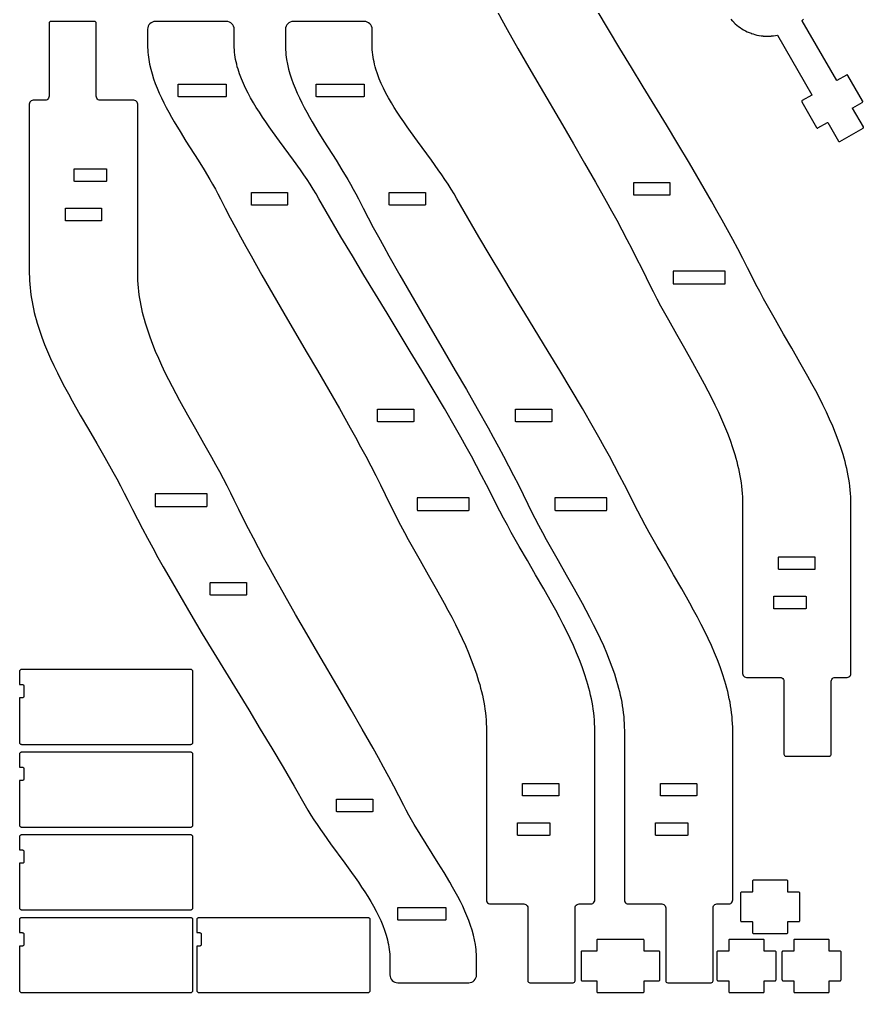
# Model space of a CAD drawing. Header units: millimetres. Extents: x 5 to 433, y 5 to 755.
# Drawn here: x 5 to 433.4, y 5 to 499 of the extents above; entities that cross this region are included whole.
import ezdxf

# ---------------------------------------------------------------- set-up
doc = ezdxf.new("R2010")
doc.units = ezdxf.units.MM
doc.layers.add('CUT_INNER', color=7, linetype='CONTINUOUS')
doc.layers.add('CUT_OUTER', color=7, linetype='CONTINUOUS')

msp = doc.modelspace()

# ---------------------------------------------------------------- linework, layer by layer
at = {"layer": 'CUT_INNER'}
for points in [[(85.779371, 466.2), (109.779371, 466.2), (109.818389, 466.196157), (109.855907, 466.184776), (109.890485, 466.166294), (109.920792, 466.141421), (109.945665, 466.111114), (109.964147, 466.076537), (109.975528, 466.039018), (109.979371, 466), (109.979371, 460), (109.975528, 459.960982), (109.964147, 459.923463), (109.945665, 459.888886), (109.920792, 459.858579), (109.890485, 459.833706), (109.855907, 459.815224), (109.818389, 459.803843), (109.779371, 459.8), (85.779371, 459.8), (85.740353, 459.803843), (85.702834, 459.815224), (85.668257, 459.833706), (85.637949, 459.858579), (85.613077, 459.888886), (85.594595, 459.923463), (85.583214, 459.960982), (85.579371, 460), (85.579371, 466), (85.583214, 466.039018), (85.594595, 466.076537), (85.613077, 466.111114), (85.637949, 466.141421), (85.668257, 466.166294), (85.702834, 466.184776), (85.740353, 466.196157)], [(155.779371, 466.2), (179.779371, 466.2), (179.818389, 466.196157), (179.855907, 466.184776), (179.890485, 466.166294), (179.920792, 466.141421), (179.945665, 466.111114), (179.964147, 466.076537), (179.975528, 466.039018), (179.979371, 466), (179.979371, 460), (179.975528, 459.960982), (179.964147, 459.923463), (179.945665, 459.888886), (179.920792, 459.858579), (179.890485, 459.833706), (179.855907, 459.815224), (179.818389, 459.803843), (179.779371, 459.8), (155.779371, 459.8), (155.740353, 459.803843), (155.702834, 459.815224), (155.668257, 459.833706), (155.637949, 459.858579), (155.613077, 459.888886), (155.594595, 459.923463), (155.583214, 459.960982), (155.579371, 460), (155.579371, 466), (155.583214, 466.039018), (155.594595, 466.076537), (155.613077, 466.111114), (155.637949, 466.141421), (155.668257, 466.166294), (155.702834, 466.184776), (155.740353, 466.196157)], [(49.039018, 416.803843), (49, 416.8), (33, 416.8), (32.960982, 416.803843), (32.923463, 416.815224), (32.888886, 416.833706), (32.858579, 416.858579), (32.833706, 416.888886), (32.815224, 416.923463), (32.803843, 416.960982), (32.8, 417), (32.8, 423), (32.803843, 423.039018), (32.815224, 423.076537), (32.833706, 423.111114), (32.858579, 423.141421), (32.888886, 423.166294), (32.923463, 423.184776), (32.960982, 423.196157), (33, 423.2), (49, 423.2), (49.039018, 423.196157), (49.076537, 423.184776), (49.111114, 423.166294), (49.141421, 423.141421), (49.166294, 423.111114), (49.184776, 423.076537), (49.196157, 423.039018), (49.2, 423), (49.2, 417), (49.196157, 416.960982), (49.184776, 416.923463), (49.166294, 416.888886), (49.141421, 416.858579), (49.111114, 416.833706), (49.076537, 416.815224)], [(316.961446, 416.2), (334.961446, 416.2), (335.000464, 416.196157), (335.037982, 416.184776), (335.07256, 416.166294), (335.102867, 416.141421), (335.127739, 416.111114), (335.146221, 416.076537), (335.157603, 416.039018), (335.161446, 416), (335.161446, 410), (335.157603, 409.960982), (335.146221, 409.923463), (335.127739, 409.888886), (335.102867, 409.858579), (335.07256, 409.833706), (335.037982, 409.815224), (335.000464, 409.803843), (334.961446, 409.8), (316.961446, 409.8), (316.922427, 409.803843), (316.884909, 409.815224), (316.850332, 409.833706), (316.820024, 409.858579), (316.795152, 409.888886), (316.77667, 409.923463), (316.765289, 409.960982), (316.761446, 410), (316.761446, 416), (316.765289, 416.039018), (316.77667, 416.076537), (316.795152, 416.111114), (316.820024, 416.141421), (316.850332, 416.166294), (316.884909, 416.184776), (316.922427, 416.196157)], [(122.880578, 411.2), (140.880578, 411.2), (140.919596, 411.196157), (140.957114, 411.184776), (140.991692, 411.166294), (141.021999, 411.141421), (141.046872, 411.111114), (141.065354, 411.076537), (141.076735, 411.039018), (141.080578, 411), (141.080578, 405), (141.076735, 404.960982), (141.065354, 404.923463), (141.046872, 404.888886), (141.021999, 404.858579), (140.991692, 404.833706), (140.957114, 404.815224), (140.919596, 404.803843), (140.880578, 404.8), (122.880578, 404.8), (122.84156, 404.803843), (122.804041, 404.815224), (122.769464, 404.833706), (122.739156, 404.858579), (122.714284, 404.888886), (122.695802, 404.923463), (122.684421, 404.960982), (122.680578, 405), (122.680578, 411), (122.684421, 411.039018), (122.695802, 411.076537), (122.714284, 411.111114), (122.739156, 411.141421), (122.769464, 411.166294), (122.804041, 411.184776), (122.84156, 411.196157)], [(192.880578, 411.2), (210.880578, 411.2), (210.919596, 411.196157), (210.957114, 411.184776), (210.991692, 411.166294), (211.021999, 411.141421), (211.046872, 411.111114), (211.065354, 411.076537), (211.076735, 411.039018), (211.080578, 411), (211.080578, 405), (211.076735, 404.960982), (211.065354, 404.923463), (211.046872, 404.888886), (211.021999, 404.858579), (210.991692, 404.833706), (210.957114, 404.815224), (210.919596, 404.803843), (210.880578, 404.8), (192.880578, 404.8), (192.84156, 404.803843), (192.804041, 404.815224), (192.769464, 404.833706), (192.739156, 404.858579), (192.714284, 404.888886), (192.695802, 404.923463), (192.684421, 404.960982), (192.680578, 405), (192.680578, 411), (192.684421, 411.039018), (192.695802, 411.076537), (192.714284, 411.111114), (192.739156, 411.141421), (192.769464, 411.166294), (192.804041, 411.184776), (192.84156, 411.196157)], [(46.5, 396.8), (28.5, 396.8), (28.460982, 396.803843), (28.423463, 396.815224), (28.388886, 396.833706), (28.358579, 396.858579), (28.333706, 396.888886), (28.315224, 396.923463), (28.303843, 396.960982), (28.3, 397), (28.3, 403), (28.303843, 403.039018), (28.315224, 403.076537), (28.333706, 403.111114), (28.358579, 403.141421), (28.388886, 403.166294), (28.423463, 403.184776), (28.460982, 403.196157), (28.5, 403.2), (46.5, 403.2), (46.539018, 403.196157), (46.576537, 403.184776), (46.611114, 403.166294), (46.641421, 403.141421), (46.666294, 403.111114), (46.684776, 403.076537), (46.696157, 403.039018), (46.7, 403), (46.7, 397), (46.696157, 396.960982), (46.684776, 396.923463), (46.666294, 396.888886), (46.641421, 396.858579), (46.611114, 396.833706), (46.576537, 396.815224), (46.539018, 396.803843)], [(336.982354, 371.2), (336.943336, 371.196157), (336.905817, 371.184776), (336.87124, 371.166294), (336.840933, 371.141421), (336.81606, 371.111114), (336.797578, 371.076537), (336.786197, 371.039018), (336.782354, 371), (336.782354, 365), (336.786197, 364.960982), (336.797578, 364.923463), (336.81606, 364.888886), (336.840933, 364.858579), (336.87124, 364.833706), (336.905817, 364.815224), (336.943336, 364.803843), (336.982354, 364.8), (362.982354, 364.8), (363.021372, 364.803843), (363.058891, 364.815224), (363.093468, 364.833706), (363.123775, 364.858579), (363.148648, 364.888886), (363.16713, 364.923463), (363.178511, 364.960982), (363.182354, 365), (363.182354, 371), (363.178511, 371.039018), (363.16713, 371.076537), (363.148648, 371.111114), (363.123775, 371.141421), (363.093468, 371.166294), (363.058891, 371.184776), (363.021372, 371.196157), (362.982354, 371.2)], [(186.961446, 301.2), (204.961446, 301.2), (205.000464, 301.196157), (205.037982, 301.184776), (205.07256, 301.166294), (205.102867, 301.141421), (205.127739, 301.111114), (205.146221, 301.076537), (205.157603, 301.039018), (205.161446, 301), (205.161446, 295), (205.157603, 294.960982), (205.146221, 294.923463), (205.127739, 294.888886), (205.102867, 294.858579), (205.07256, 294.833706), (205.037982, 294.815224), (205.000464, 294.803843), (204.961446, 294.8), (186.961446, 294.8), (186.922427, 294.803843), (186.884909, 294.815224), (186.850332, 294.833706), (186.820024, 294.858579), (186.795152, 294.888886), (186.77667, 294.923463), (186.765289, 294.960982), (186.761446, 295), (186.761446, 301), (186.765289, 301.039018), (186.77667, 301.076537), (186.795152, 301.111114), (186.820024, 301.141421), (186.850332, 301.166294), (186.884909, 301.184776), (186.922427, 301.196157)], [(256.961446, 301.2), (274.961446, 301.2), (275.000464, 301.196157), (275.037982, 301.184776), (275.07256, 301.166294), (275.102867, 301.141421), (275.127739, 301.111114), (275.146221, 301.076537), (275.157603, 301.039018), (275.161446, 301), (275.161446, 295), (275.157603, 294.960982), (275.146221, 294.923463), (275.127739, 294.888886), (275.102867, 294.858579), (275.07256, 294.833706), (275.037982, 294.815224), (275.000464, 294.803843), (274.961446, 294.8), (256.961446, 294.8), (256.922427, 294.803843), (256.884909, 294.815224), (256.850332, 294.833706), (256.820024, 294.858579), (256.795152, 294.888886), (256.77667, 294.923463), (256.765289, 294.960982), (256.761446, 295), (256.761446, 301), (256.765289, 301.039018), (256.77667, 301.076537), (256.795152, 301.111114), (256.820024, 301.141421), (256.850332, 301.166294), (256.884909, 301.184776), (256.922427, 301.196157)], [(100.017646, 251.8), (100.056664, 251.803843), (100.094183, 251.815224), (100.12876, 251.833706), (100.159067, 251.858579), (100.18394, 251.888886), (100.202422, 251.923463), (100.213803, 251.960982), (100.217646, 252), (100.217646, 258), (100.213803, 258.039018), (100.202422, 258.076537), (100.18394, 258.111114), (100.159067, 258.141421), (100.12876, 258.166294), (100.094183, 258.184776), (100.056664, 258.196157), (100.017646, 258.2), (74.017646, 258.2), (73.978628, 258.196157), (73.941109, 258.184776), (73.906532, 258.166294), (73.876225, 258.141421), (73.851352, 258.111114), (73.83287, 258.076537), (73.821489, 258.039018), (73.817646, 258), (73.817646, 252), (73.821489, 251.960982), (73.83287, 251.923463), (73.851352, 251.888886), (73.876225, 251.858579), (73.906532, 251.833706), (73.941109, 251.815224), (73.978628, 251.803843), (74.017646, 251.8)], [(206.982354, 256.2), (206.943336, 256.196157), (206.905817, 256.184776), (206.87124, 256.166294), (206.840933, 256.141421), (206.81606, 256.111114), (206.797578, 256.076537), (206.786197, 256.039018), (206.782354, 256), (206.782354, 250), (206.786197, 249.960982), (206.797578, 249.923463), (206.81606, 249.888886), (206.840933, 249.858579), (206.87124, 249.833706), (206.905817, 249.815224), (206.943336, 249.803843), (206.982354, 249.8), (232.982354, 249.8), (233.021372, 249.803843), (233.058891, 249.815224), (233.093468, 249.833706), (233.123775, 249.858579), (233.148648, 249.888886), (233.16713, 249.923463), (233.178511, 249.960982), (233.182354, 250), (233.182354, 256), (233.178511, 256.039018), (233.16713, 256.076537), (233.148648, 256.111114), (233.123775, 256.141421), (233.093468, 256.166294), (233.058891, 256.184776), (233.021372, 256.196157), (232.982354, 256.2)], [(276.982354, 256.2), (276.943336, 256.196157), (276.905817, 256.184776), (276.87124, 256.166294), (276.840933, 256.141421), (276.81606, 256.111114), (276.797578, 256.076537), (276.786197, 256.039018), (276.782354, 256), (276.782354, 250), (276.786197, 249.960982), (276.797578, 249.923463), (276.81606, 249.888886), (276.840933, 249.858579), (276.87124, 249.833706), (276.905817, 249.815224), (276.943336, 249.803843), (276.982354, 249.8), (302.982354, 249.8), (303.021372, 249.803843), (303.058891, 249.815224), (303.093468, 249.833706), (303.123775, 249.858579), (303.148648, 249.888886), (303.16713, 249.923463), (303.178511, 249.960982), (303.182354, 250), (303.182354, 256), (303.178511, 256.039018), (303.16713, 256.076537), (303.148648, 256.111114), (303.123775, 256.141421), (303.093468, 256.166294), (303.058891, 256.184776), (303.021372, 256.196157), (302.982354, 256.2)], [(390.5, 226.2), (408.5, 226.2), (408.539018, 226.196157), (408.576537, 226.184776), (408.611114, 226.166294), (408.641421, 226.141421), (408.666294, 226.111114), (408.684776, 226.076537), (408.696157, 226.039018), (408.7, 226), (408.7, 220), (408.696157, 219.960982), (408.684776, 219.923463), (408.666294, 219.888886), (408.641421, 219.858579), (408.611114, 219.833706), (408.576537, 219.815224), (408.539018, 219.803843), (408.5, 219.8), (390.5, 219.8), (390.460982, 219.803843), (390.423463, 219.815224), (390.388886, 219.833706), (390.358579, 219.858579), (390.333706, 219.888886), (390.315224, 219.923463), (390.303843, 219.960982), (390.3, 220), (390.3, 226), (390.303843, 226.039018), (390.315224, 226.076537), (390.333706, 226.111114), (390.358579, 226.141421), (390.388886, 226.166294), (390.423463, 226.184776), (390.460982, 226.196157)], [(120.038554, 206.8), (102.038554, 206.8), (101.999536, 206.803843), (101.962018, 206.815224), (101.92744, 206.833706), (101.897133, 206.858579), (101.872261, 206.888886), (101.853779, 206.923463), (101.842397, 206.960982), (101.838554, 207), (101.838554, 213), (101.842397, 213.039018), (101.853779, 213.076537), (101.872261, 213.111114), (101.897133, 213.141421), (101.92744, 213.166294), (101.962018, 213.184776), (101.999536, 213.196157), (102.038554, 213.2), (120.038554, 213.2), (120.077573, 213.196157), (120.115091, 213.184776), (120.149668, 213.166294), (120.179976, 213.141421), (120.204848, 213.111114), (120.22333, 213.076537), (120.234711, 213.039018), (120.238554, 213), (120.238554, 207), (120.234711, 206.960982), (120.22333, 206.923463), (120.204848, 206.888886), (120.179976, 206.858579), (120.149668, 206.833706), (120.115091, 206.815224), (120.077573, 206.803843)], [(387.960982, 206.196157), (388, 206.2), (404, 206.2), (404.039018, 206.196157), (404.076537, 206.184776), (404.111114, 206.166294), (404.141421, 206.141421), (404.166294, 206.111114), (404.184776, 206.076537), (404.196157, 206.039018), (404.2, 206), (404.2, 200), (404.196157, 199.960982), (404.184776, 199.923463), (404.166294, 199.888886), (404.141421, 199.858579), (404.111114, 199.833706), (404.076537, 199.815224), (404.039018, 199.803843), (404, 199.8), (388, 199.8), (387.960982, 199.803843), (387.923463, 199.815224), (387.888886, 199.833706), (387.858579, 199.858579), (387.833706, 199.888886), (387.815224, 199.923463), (387.803843, 199.960982), (387.8, 200), (387.8, 206), (387.803843, 206.039018), (387.815224, 206.076537), (387.833706, 206.111114), (387.858579, 206.141421), (387.888886, 206.166294), (387.923463, 206.184776)], [(260.5, 111.2), (278.5, 111.2), (278.539018, 111.196157), (278.576537, 111.184776), (278.611114, 111.166294), (278.641421, 111.141421), (278.666294, 111.111114), (278.684776, 111.076537), (278.696157, 111.039018), (278.7, 111), (278.7, 105), (278.696157, 104.960982), (278.684776, 104.923463), (278.666294, 104.888886), (278.641421, 104.858579), (278.611114, 104.833706), (278.576537, 104.815224), (278.539018, 104.803843), (278.5, 104.8), (260.5, 104.8), (260.460982, 104.803843), (260.423463, 104.815224), (260.388886, 104.833706), (260.358579, 104.858579), (260.333706, 104.888886), (260.315224, 104.923463), (260.303843, 104.960982), (260.3, 105), (260.3, 111), (260.303843, 111.039018), (260.315224, 111.076537), (260.333706, 111.111114), (260.358579, 111.141421), (260.388886, 111.166294), (260.423463, 111.184776), (260.460982, 111.196157)], [(330.5, 111.2), (348.5, 111.2), (348.539018, 111.196157), (348.576537, 111.184776), (348.611114, 111.166294), (348.641421, 111.141421), (348.666294, 111.111114), (348.684776, 111.076537), (348.696157, 111.039018), (348.7, 111), (348.7, 105), (348.696157, 104.960982), (348.684776, 104.923463), (348.666294, 104.888886), (348.641421, 104.858579), (348.611114, 104.833706), (348.576537, 104.815224), (348.539018, 104.803843), (348.5, 104.8), (330.5, 104.8), (330.460982, 104.803843), (330.423463, 104.815224), (330.388886, 104.833706), (330.358579, 104.858579), (330.333706, 104.888886), (330.315224, 104.923463), (330.303843, 104.960982), (330.3, 105), (330.3, 111), (330.303843, 111.039018), (330.315224, 111.076537), (330.333706, 111.111114), (330.358579, 111.141421), (330.388886, 111.166294), (330.423463, 111.184776), (330.460982, 111.196157)], [(184.119422, 96.8), (166.119422, 96.8), (166.080404, 96.803843), (166.042886, 96.815224), (166.008308, 96.833706), (165.978001, 96.858579), (165.953128, 96.888886), (165.934646, 96.923463), (165.923265, 96.960982), (165.919422, 97), (165.919422, 103), (165.923265, 103.039018), (165.934646, 103.076537), (165.953128, 103.111114), (165.978001, 103.141421), (166.008308, 103.166294), (166.042886, 103.184776), (166.080404, 103.196157), (166.119422, 103.2), (184.119422, 103.2), (184.15844, 103.196157), (184.195959, 103.184776), (184.230536, 103.166294), (184.260844, 103.141421), (184.285716, 103.111114), (184.304198, 103.076537), (184.315579, 103.039018), (184.319422, 103), (184.319422, 97), (184.315579, 96.960982), (184.304198, 96.923463), (184.285716, 96.888886), (184.260844, 96.858579), (184.230536, 96.833706), (184.195959, 96.815224), (184.15844, 96.803843)], [(257.960982, 91.196157), (258, 91.2), (274, 91.2), (274.039018, 91.196157), (274.076537, 91.184776), (274.111114, 91.166294), (274.141421, 91.141421), (274.166294, 91.111114), (274.184776, 91.076537), (274.196157, 91.039018), (274.2, 91), (274.2, 85), (274.196157, 84.960982), (274.184776, 84.923463), (274.166294, 84.888886), (274.141421, 84.858579), (274.111114, 84.833706), (274.076537, 84.815224), (274.039018, 84.803843), (274, 84.8), (258, 84.8), (257.960982, 84.803843), (257.923463, 84.815224), (257.888886, 84.833706), (257.858579, 84.858579), (257.833706, 84.888886), (257.815224, 84.923463), (257.803843, 84.960982), (257.8, 85), (257.8, 91), (257.803843, 91.039018), (257.815224, 91.076537), (257.833706, 91.111114), (257.858579, 91.141421), (257.888886, 91.166294), (257.923463, 91.184776)], [(327.960982, 91.196157), (328, 91.2), (344, 91.2), (344.039018, 91.196157), (344.076537, 91.184776), (344.111114, 91.166294), (344.141421, 91.141421), (344.166294, 91.111114), (344.184776, 91.076537), (344.196157, 91.039018), (344.2, 91), (344.2, 85), (344.196157, 84.960982), (344.184776, 84.923463), (344.166294, 84.888886), (344.141421, 84.858579), (344.111114, 84.833706), (344.076537, 84.815224), (344.039018, 84.803843), (344, 84.8), (328, 84.8), (327.960982, 84.803843), (327.923463, 84.815224), (327.888886, 84.833706), (327.858579, 84.858579), (327.833706, 84.888886), (327.815224, 84.923463), (327.803843, 84.960982), (327.8, 85), (327.8, 91), (327.803843, 91.039018), (327.815224, 91.076537), (327.833706, 91.111114), (327.858579, 91.141421), (327.888886, 91.166294), (327.923463, 91.184776)], [(221.220629, 41.8), (197.220629, 41.8), (197.181611, 41.803843), (197.144093, 41.815224), (197.109515, 41.833706), (197.079208, 41.858579), (197.054335, 41.888886), (197.035853, 41.923463), (197.024472, 41.960982), (197.020629, 42), (197.020629, 48), (197.024472, 48.039018), (197.035853, 48.076537), (197.054335, 48.111114), (197.079208, 48.141421), (197.109515, 48.166294), (197.144093, 48.184776), (197.181611, 48.196157), (197.220629, 48.2), (221.220629, 48.2), (221.259647, 48.196157), (221.297166, 48.184776), (221.331743, 48.166294), (221.362051, 48.141421), (221.386923, 48.111114), (221.405405, 48.076537), (221.416786, 48.039018), (221.420629, 48), (221.420629, 42), (221.416786, 41.960982), (221.405405, 41.923463), (221.386923, 41.888886), (221.362051, 41.858579), (221.331743, 41.833706), (221.297166, 41.815224), (221.259647, 41.803843)]]:
    msp.add_lwpolyline(points, close=True, dxfattribs=at)
at = {"layer": 'CUT_OUTER'}
for points in [[(247.202517, 503.625), (249.856569, 498.78125), (252.544971, 493.9375), (258.010779, 484.25), (263.571858, 474.5625), (269.200125, 464.875), (280.545895, 445.5), (286.207233, 435.8125), (291.823429, 426.125), (297.3664, 416.4375), (302.808065, 406.75), (305.482131, 401.90625), (308.120339, 397.0625), (310.71918, 392.21875), (313.275142, 387.375), (315.784715, 382.53125), (318.24439, 377.6875), (320.650655, 372.84375), (323, 368), (324.755756, 364.40625), (326.575627, 360.8125), (328.451753, 357.21875), (330.376274, 353.625), (332.341329, 350.03125), (334.33906, 346.4375), (338.401106, 339.25), (342.499534, 332.0625), (346.571465, 324.875), (350.554019, 317.6875), (352.49213, 314.09375), (354.384317, 310.5), (356.22272, 306.90625), (357.99948, 303.3125), (359.706736, 299.71875), (361.336629, 296.125), (362.881299, 292.53125), (364.332885, 288.9375), (365.683528, 285.34375), (366.925369, 281.75), (368.050546, 278.15625), (368.56693, 276.359375), (369.051201, 274.5625), (369.502376, 272.765625), (369.919474, 270.96875), (370.30151, 269.171875), (370.647503, 267.375), (370.956471, 265.578125), (371.227431, 263.78125), (371.4594, 261.984375), (371.651396, 260.1875), (371.802437, 258.390625), (371.911539, 256.59375), (371.977721, 254.796875), (372, 253), (372, 167), (372.068148, 166.482362), (372.267949, 166), (372.585786, 165.585786), (373, 165.267949), (373.482362, 165.068148), (374, 165), (391, 165), (391.517638, 164.931852), (392, 164.732051), (392.414214, 164.414214), (392.732051, 164), (392.931852, 163.517638), (393, 163), (393, 126), (393.07612, 125.617317), (393.292893, 125.292893), (393.617317, 125.07612), (394, 125), (416, 125), (416.382683, 125.07612), (416.707107, 125.292893), (416.92388, 125.617317), (417, 126), (417, 163), (417.068148, 163.517638), (417.267949, 164), (417.585786, 164.414214), (418, 164.732051), (418.482362, 164.931852), (419, 165), (425, 165), (425.517638, 165.068148), (426, 165.267949), (426.414214, 165.585786), (426.732051, 166), (426.931852, 166.482362), (427, 167), (427, 253), (426.977406, 254.796875), (426.910283, 256.59375), (426.799621, 258.390625), (426.646409, 260.1875), (426.451637, 261.984375), (426.216292, 263.78125), (425.941365, 265.578125), (425.627845, 267.375), (425.276721, 269.171875), (424.888983, 270.96875), (424.465619, 272.765625), (424.007619, 274.5625), (423.515972, 276.359375), (422.991667, 278.15625), (421.849041, 281.75), (420.587655, 285.34375), (419.215424, 288.9375), (417.74026, 292.53125), (416.170077, 296.125), (414.512791, 299.71875), (412.776313, 303.3125), (410.96856, 306.90625), (409.097443, 310.5), (407.170878, 314.09375), (405.196778, 317.6875), (401.137629, 324.875), (396.983307, 332.0625), (392.797124, 339.25), (388.64239, 346.4375), (384.582418, 353.625), (382.607751, 357.21875), (380.680517, 360.8125), (378.808629, 364.40625), (377, 368), (374.580126, 372.84375), (372.105522, 377.6875), (369.579129, 382.53125), (367.003887, 387.375), (364.382735, 392.21875), (361.718613, 397.0625), (359.014461, 401.90625), (356.273219, 406.75), (350.691224, 416.4375), (344.996147, 426.125), (339.211507, 435.8125), (333.360822, 445.5), (321.555394, 464.875), (315.647689, 474.5625), (309.768014, 484.25), (303.939889, 493.9375), (298.186833, 503.625)], [(366.122127, 499.077054), (366.79815, 498.306197), (366.805432, 498.298074), (366.812888, 498.290113), (367.521893, 497.549477), (367.529521, 497.54168), (367.537318, 497.534052), (368.277954, 496.825047), (368.285915, 496.817591), (368.294038, 496.810309), (369.064895, 496.134286), (369.073174, 496.127184), (369.081606, 496.120264), (369.881217, 495.478508), (369.889798, 495.471773), (369.898524, 495.465228), (370.725367, 494.858961), (370.734234, 494.852607), (370.743237, 494.846449), (371.595738, 494.276826), (371.604873, 494.270865), (371.614137, 494.265104), (372.490673, 493.733209), (372.50006, 493.727652), (372.509565, 493.722302), (373.408468, 493.229147), (373.418088, 493.224005), (373.427818, 493.219074), (374.347377, 492.765597), (374.357212, 492.76088), (374.367148, 492.756378), (375.305612, 492.343444), (375.315643, 492.33916), (375.325766, 492.335096), (376.281348, 491.96349), (376.291557, 491.959648), (376.301848, 491.956029), (377.27273, 491.626459), (377.283097, 491.623066), (377.293535, 491.619899), (378.277869, 491.332992), (378.288374, 491.330054), (378.29894, 491.327346), (379.294852, 491.083648), (379.305475, 491.081171), (379.31615, 491.078926), (380.321743, 490.878901), (380.332464, 490.87689), (380.343227, 490.875113), (381.356588, 490.719142), (381.367387, 490.7176), (381.378217, 490.716295), (382.397417, 490.604674), (382.408273, 490.603605), (382.419149, 490.602773), (383.442248, 490.535715), (383.45314, 490.535121), (383.464042, 490.534764), (384.489093, 490.512397), (384.5, 490.512278), (384.510907, 490.512397), (385.535958, 490.534764), (385.54686, 490.535121), (385.557752, 490.535715), (386.580851, 490.602773), (386.591727, 490.603605), (386.602583, 490.604674), (387.621783, 490.716295), (387.632613, 490.7176), (387.643412, 490.719142), (388.656773, 490.875113), (388.667536, 490.87689), (388.678257, 490.878901), (389.538238, 491.049962), (389.599018, 491.04297), (389.64435, 491.001884), (407.128015, 460.719288), (407.141412, 460.669288), (407.128015, 460.619288), (407.091412, 460.582686), (402.24167, 457.782686), (402.138116, 457.703226), (402.058657, 457.599673), (402.008707, 457.479082), (401.99167, 457.349673), (402.008707, 457.220263), (402.058657, 457.099673), (409.558657, 444.109292), (409.638116, 444.005738), (409.74167, 443.926279), (409.86226, 443.876329), (409.99167, 443.859292), (410.121079, 443.876329), (410.24167, 443.926279), (415.091412, 446.726279), (415.141412, 446.739677), (415.191412, 446.726279), (415.228015, 446.689677), (420.678015, 437.25), (420.757474, 437.146446), (420.861027, 437.066987), (420.981618, 437.017037), (421.111027, 437), (421.240437, 437.017037), (421.361027, 437.066987), (433.138973, 443.866987), (433.242526, 443.946446), (433.321985, 444.05), (433.371936, 444.17059), (433.388973, 444.3), (433.371936, 444.429409), (433.321985, 444.55), (427.871985, 453.989677), (427.858588, 454.039677), (427.871985, 454.089677), (427.908588, 454.126279), (432.75833, 456.926279), (432.861884, 457.005738), (432.941343, 457.109292), (432.991293, 457.229882), (433.00833, 457.359292), (432.991293, 457.488701), (432.941343, 457.609292), (425.441343, 470.599673), (425.361884, 470.703226), (425.25833, 470.782686), (425.13774, 470.832636), (425.00833, 470.849673), (424.878921, 470.832636), (424.75833, 470.782686), (419.908588, 467.982686), (419.858588, 467.969288), (419.808588, 467.982686), (419.771985, 468.019288), (402.288321, 498.301884), (402.275405, 498.361686), (402.299739, 498.417818), (402.877873, 499.077054)]]:
    msp.add_lwpolyline(points, dxfattribs=at)
for points in [[(195.469266, 10.304482), (196.219639, 10.076859), (197, 10), (233, 10), (233.780361, 10.076859), (234.530734, 10.304482), (235.222281, 10.674122), (235.828427, 11.171573), (236.325878, 11.777719), (236.695518, 12.469266), (236.923141, 13.219639), (237, 14), (237, 22), (236.982688, 23.21875), (236.931278, 24.4375), (236.846559, 25.65625), (236.729318, 26.875), (236.580345, 28.09375), (236.400428, 29.3125), (235.950914, 31.75), (235.387085, 34.1875), (234.715247, 36.625), (233.941708, 39.0625), (233.072777, 41.5), (232.114759, 43.9375), (231.073964, 46.375), (229.956698, 48.8125), (228.769269, 51.25), (227.517984, 53.6875), (226.209151, 56.125), (224.849078, 58.5625), (223.444071, 61), (220.524489, 65.875), (217.500865, 70.75), (211.34333, 80.5), (208.31034, 85.375), (205.375148, 90.25), (203.959996, 92.6875), (202.588215, 95.125), (201.266114, 97.5625), (200, 100), (197.518446, 104.84375), (194.988501, 109.6875), (192.413677, 114.53125), (189.797483, 119.375), (187.143431, 124.21875), (184.455029, 129.0625), (178.989221, 138.75), (173.428142, 148.4375), (167.799875, 158.125), (156.454105, 177.5), (150.792767, 187.1875), (145.176571, 196.875), (139.6336, 206.5625), (134.191935, 216.25), (131.517869, 221.09375), (128.879661, 225.9375), (126.28082, 230.78125), (123.724858, 235.625), (121.215285, 240.46875), (118.75561, 245.3125), (116.349345, 250.15625), (114, 255), (112.244244, 258.59375), (110.424373, 262.1875), (108.548247, 265.78125), (106.623726, 269.375), (104.658671, 272.96875), (102.66094, 276.5625), (98.598894, 283.75), (94.500466, 290.9375), (90.428535, 298.125), (86.445981, 305.3125), (84.50787, 308.90625), (82.615683, 312.5), (80.77728, 316.09375), (79.00052, 319.6875), (77.293264, 323.28125), (75.663371, 326.875), (74.118701, 330.46875), (72.667115, 334.0625), (71.316472, 337.65625), (70.074631, 341.25), (68.949454, 344.84375), (68.43307, 346.640625), (67.948799, 348.4375), (67.497624, 350.234375), (67.080526, 352.03125), (66.69849, 353.828125), (66.352497, 355.625), (66.043529, 357.421875), (65.772569, 359.21875), (65.5406, 361.015625), (65.348604, 362.8125), (65.197563, 364.609375), (65.088461, 366.40625), (65.022279, 368.203125), (65, 370), (65, 456), (64.931852, 456.517638), (64.732051, 457), (64.414214, 457.414214), (64, 457.732051), (63.517638, 457.931852), (63, 458), (46, 458), (45.482362, 458.068148), (45, 458.267949), (44.585786, 458.585786), (44.267949, 459), (44.068148, 459.482362), (44, 460), (44, 497), (43.92388, 497.382683), (43.707107, 497.707107), (43.382683, 497.92388), (43, 498), (21, 498), (20.617317, 497.92388), (20.292893, 497.707107), (20.07612, 497.382683), (20, 497), (20, 460), (19.931852, 459.482362), (19.732051, 459), (19.414214, 458.585786), (19, 458.267949), (18.517638, 458.068148), (18, 458), (12, 458), (11.482362, 457.931852), (11, 457.732051), (10.585786, 457.414214), (10.267949, 457), (10.068148, 456.517638), (10, 456), (10, 370), (10.022594, 368.203125), (10.089717, 366.40625), (10.200379, 364.609375), (10.353591, 362.8125), (10.548363, 361.015625), (10.783708, 359.21875), (11.058635, 357.421875), (11.372155, 355.625), (11.723279, 353.828125), (12.111017, 352.03125), (12.534381, 350.234375), (12.992381, 348.4375), (13.484028, 346.640625), (14.008333, 344.84375), (15.150959, 341.25), (16.412345, 337.65625), (17.784576, 334.0625), (19.25974, 330.46875), (20.829923, 326.875), (22.487209, 323.28125), (24.223687, 319.6875), (26.03144, 316.09375), (27.902557, 312.5), (29.829122, 308.90625), (31.803222, 305.3125), (35.862371, 298.125), (40.016693, 290.9375), (44.202876, 283.75), (48.35761, 276.5625), (52.417582, 269.375), (54.392249, 265.78125), (56.319483, 262.1875), (58.191371, 258.59375), (60, 255), (62.419874, 250.15625), (64.894478, 245.3125), (67.420871, 240.46875), (69.996113, 235.625), (72.617265, 230.78125), (75.281387, 225.9375), (77.985539, 221.09375), (80.726781, 216.25), (86.308776, 206.5625), (92.003853, 196.875), (97.788493, 187.1875), (103.639178, 177.5), (115.444606, 158.125), (121.352311, 148.4375), (127.231986, 138.75), (133.060111, 129.0625), (138.813167, 119.375), (144.467637, 109.6875), (150, 100), (151.413457, 97.5625), (152.899339, 95.125), (154.449956, 92.6875), (156.057613, 90.25), (157.714619, 87.8125), (159.413282, 85.375), (162.904809, 80.5), (170.04928, 70.75), (173.579148, 65.875), (175.306566, 63.4375), (176.998719, 61), (178.647913, 58.5625), (180.246455, 56.125), (181.786654, 53.6875), (183.260818, 51.25), (184.661254, 48.8125), (185.980269, 46.375), (187.210172, 43.9375), (188.34327, 41.5), (189.37187, 39.0625), (190.288281, 36.625), (191.084811, 34.1875), (191.435716, 32.96875), (191.753766, 31.75), (192.038, 30.53125), (192.287455, 29.3125), (192.501171, 28.09375), (192.678185, 26.875), (192.817537, 25.65625), (192.918264, 24.4375), (192.979406, 23.21875), (193, 22), (193, 14), (193.076859, 13.219639), (193.304482, 12.469266), (193.674122, 11.777719), (194.171573, 11.171573), (194.777719, 10.674122)], [(111.530734, 497.695518), (110.780361, 497.923141), (110, 498), (74, 498), (73.219639, 497.923141), (72.469266, 497.695518), (71.777719, 497.325878), (71.171573, 496.828427), (70.674122, 496.222281), (70.304482, 495.530734), (70.076859, 494.780361), (70, 494), (70, 486), (70.017312, 484.78125), (70.068722, 483.5625), (70.153441, 482.34375), (70.270682, 481.125), (70.419655, 479.90625), (70.599572, 478.6875), (71.049086, 476.25), (71.612915, 473.8125), (72.284753, 471.375), (73.058292, 468.9375), (73.927223, 466.5), (74.885241, 464.0625), (75.926036, 461.625), (77.043302, 459.1875), (78.230731, 456.75), (79.482016, 454.3125), (80.790849, 451.875), (82.150922, 449.4375), (83.555929, 447), (86.475511, 442.125), (89.499135, 437.25), (95.65667, 427.5), (98.68966, 422.625), (101.624852, 417.75), (103.040004, 415.3125), (104.411785, 412.875), (105.733886, 410.4375), (107, 408), (109.481554, 403.15625), (112.011499, 398.3125), (114.586323, 393.46875), (117.202517, 388.625), (119.856569, 383.78125), (122.544971, 378.9375), (128.010779, 369.25), (133.571858, 359.5625), (139.200125, 349.875), (150.545895, 330.5), (156.207233, 320.8125), (161.823429, 311.125), (167.3664, 301.4375), (172.808065, 291.75), (175.482131, 286.90625), (178.120339, 282.0625), (180.71918, 277.21875), (183.275142, 272.375), (185.784715, 267.53125), (188.24439, 262.6875), (190.650655, 257.84375), (193, 253), (194.755756, 249.40625), (196.575627, 245.8125), (198.451753, 242.21875), (200.376274, 238.625), (202.341329, 235.03125), (204.33906, 231.4375), (208.401106, 224.25), (212.499534, 217.0625), (216.571465, 209.875), (220.554019, 202.6875), (222.49213, 199.09375), (224.384317, 195.5), (226.22272, 191.90625), (227.99948, 188.3125), (229.706736, 184.71875), (231.336629, 181.125), (232.881299, 177.53125), (234.332885, 173.9375), (235.683528, 170.34375), (236.925369, 166.75), (238.050546, 163.15625), (238.56693, 161.359375), (239.051201, 159.5625), (239.502376, 157.765625), (239.919474, 155.96875), (240.30151, 154.171875), (240.647503, 152.375), (240.956471, 150.578125), (241.227431, 148.78125), (241.4594, 146.984375), (241.651396, 145.1875), (241.802437, 143.390625), (241.911539, 141.59375), (241.977721, 139.796875), (242, 138), (242, 52), (242.068148, 51.482362), (242.267949, 51), (242.585786, 50.585786), (243, 50.267949), (243.482362, 50.068148), (244, 50), (261, 50), (261.517638, 49.931852), (262, 49.732051), (262.414214, 49.414214), (262.732051, 49), (262.931852, 48.517638), (263, 48), (263, 11), (263.07612, 10.617317), (263.292893, 10.292893), (263.617317, 10.07612), (264, 10), (286, 10), (286.382683, 10.07612), (286.707107, 10.292893), (286.92388, 10.617317), (287, 11), (287, 48), (287.068148, 48.517638), (287.267949, 49), (287.585786, 49.414214), (288, 49.732051), (288.482362, 49.931852), (289, 50), (295, 50), (295.517638, 50.068148), (296, 50.267949), (296.414214, 50.585786), (296.732051, 51), (296.931852, 51.482362), (297, 52), (297, 138), (296.977406, 139.796875), (296.910283, 141.59375), (296.799621, 143.390625), (296.646409, 145.1875), (296.451637, 146.984375), (296.216292, 148.78125), (295.941365, 150.578125), (295.627845, 152.375), (295.276721, 154.171875), (294.888983, 155.96875), (294.465619, 157.765625), (294.007619, 159.5625), (293.515972, 161.359375), (292.991667, 163.15625), (291.849041, 166.75), (290.587655, 170.34375), (289.215424, 173.9375), (287.74026, 177.53125), (286.170077, 181.125), (284.512791, 184.71875), (282.776313, 188.3125), (280.96856, 191.90625), (279.097443, 195.5), (277.170878, 199.09375), (275.196778, 202.6875), (271.137629, 209.875), (266.983307, 217.0625), (262.797124, 224.25), (258.64239, 231.4375), (254.582418, 238.625), (252.607751, 242.21875), (250.680517, 245.8125), (248.808629, 249.40625), (247, 253), (244.580126, 257.84375), (242.105522, 262.6875), (239.579129, 267.53125), (237.003887, 272.375), (234.382735, 277.21875), (231.718613, 282.0625), (229.014461, 286.90625), (226.273219, 291.75), (220.691224, 301.4375), (214.996147, 311.125), (209.211507, 320.8125), (203.360822, 330.5), (191.555394, 349.875), (185.647689, 359.5625), (179.768014, 369.25), (173.939889, 378.9375), (168.186833, 388.625), (162.532363, 398.3125), (157, 408), (155.586543, 410.4375), (154.100661, 412.875), (152.550044, 415.3125), (150.942387, 417.75), (149.285381, 420.1875), (147.586718, 422.625), (144.095191, 427.5), (136.95072, 437.25), (133.420852, 442.125), (131.693434, 444.5625), (130.001281, 447), (128.352087, 449.4375), (126.753545, 451.875), (125.213346, 454.3125), (123.739182, 456.75), (122.338746, 459.1875), (121.019731, 461.625), (119.789828, 464.0625), (118.65673, 466.5), (117.62813, 468.9375), (116.711719, 471.375), (115.915189, 473.8125), (115.564284, 475.03125), (115.246234, 476.25), (114.962, 477.46875), (114.712545, 478.6875), (114.498829, 479.90625), (114.321815, 481.125), (114.182463, 482.34375), (114.081736, 483.5625), (114.020594, 484.78125), (114, 486), (114, 494), (113.923141, 494.780361), (113.695518, 495.530734), (113.325878, 496.222281), (112.828427, 496.828427), (112.222281, 497.325878)], [(181.530734, 497.695518), (180.780361, 497.923141), (180, 498), (144, 498), (143.219639, 497.923141), (142.469266, 497.695518), (141.777719, 497.325878), (141.171573, 496.828427), (140.674122, 496.222281), (140.304482, 495.530734), (140.076859, 494.780361), (140, 494), (140, 486), (140.017312, 484.78125), (140.068722, 483.5625), (140.153441, 482.34375), (140.270682, 481.125), (140.419655, 479.90625), (140.599572, 478.6875), (141.049086, 476.25), (141.612915, 473.8125), (142.284753, 471.375), (143.058292, 468.9375), (143.927223, 466.5), (144.885241, 464.0625), (145.926036, 461.625), (147.043302, 459.1875), (148.230731, 456.75), (149.482016, 454.3125), (150.790849, 451.875), (152.150922, 449.4375), (153.555929, 447), (156.475511, 442.125), (159.499135, 437.25), (165.65667, 427.5), (168.68966, 422.625), (171.624852, 417.75), (173.040004, 415.3125), (174.411785, 412.875), (175.733886, 410.4375), (177, 408), (179.481554, 403.15625), (182.011499, 398.3125), (184.586323, 393.46875), (187.202517, 388.625), (189.856569, 383.78125), (192.544971, 378.9375), (198.010779, 369.25), (203.571858, 359.5625), (209.200125, 349.875), (220.545895, 330.5), (226.207233, 320.8125), (231.823429, 311.125), (237.3664, 301.4375), (242.808065, 291.75), (245.482131, 286.90625), (248.120339, 282.0625), (250.71918, 277.21875), (253.275142, 272.375), (255.784715, 267.53125), (258.24439, 262.6875), (260.650655, 257.84375), (263, 253), (264.755756, 249.40625), (266.575627, 245.8125), (268.451753, 242.21875), (270.376274, 238.625), (272.341329, 235.03125), (274.33906, 231.4375), (278.401106, 224.25), (282.499534, 217.0625), (286.571465, 209.875), (290.554019, 202.6875), (292.49213, 199.09375), (294.384317, 195.5), (296.22272, 191.90625), (297.99948, 188.3125), (299.706736, 184.71875), (301.336629, 181.125), (302.881299, 177.53125), (304.332885, 173.9375), (305.683528, 170.34375), (306.925369, 166.75), (308.050546, 163.15625), (308.56693, 161.359375), (309.051201, 159.5625), (309.502376, 157.765625), (309.919474, 155.96875), (310.30151, 154.171875), (310.647503, 152.375), (310.956471, 150.578125), (311.227431, 148.78125), (311.4594, 146.984375), (311.651396, 145.1875), (311.802437, 143.390625), (311.911539, 141.59375), (311.977721, 139.796875), (312, 138), (312, 52), (312.068148, 51.482362), (312.267949, 51), (312.585786, 50.585786), (313, 50.267949), (313.482362, 50.068148), (314, 50), (331, 50), (331.517638, 49.931852), (332, 49.732051), (332.414214, 49.414214), (332.732051, 49), (332.931852, 48.517638), (333, 48), (333, 11), (333.07612, 10.617317), (333.292893, 10.292893), (333.617317, 10.07612), (334, 10), (356, 10), (356.382683, 10.07612), (356.707107, 10.292893), (356.92388, 10.617317), (357, 11), (357, 48), (357.068148, 48.517638), (357.267949, 49), (357.585786, 49.414214), (358, 49.732051), (358.482362, 49.931852), (359, 50), (365, 50), (365.517638, 50.068148), (366, 50.267949), (366.414214, 50.585786), (366.732051, 51), (366.931852, 51.482362), (367, 52), (367, 138), (366.977406, 139.796875), (366.910283, 141.59375), (366.799621, 143.390625), (366.646409, 145.1875), (366.451637, 146.984375), (366.216292, 148.78125), (365.941365, 150.578125), (365.627845, 152.375), (365.276721, 154.171875), (364.888983, 155.96875), (364.465619, 157.765625), (364.007619, 159.5625), (363.515972, 161.359375), (362.991667, 163.15625), (361.849041, 166.75), (360.587655, 170.34375), (359.215424, 173.9375), (357.74026, 177.53125), (356.170077, 181.125), (354.512791, 184.71875), (352.776313, 188.3125), (350.96856, 191.90625), (349.097443, 195.5), (347.170878, 199.09375), (345.196778, 202.6875), (341.137629, 209.875), (336.983307, 217.0625), (332.797124, 224.25), (328.64239, 231.4375), (324.582418, 238.625), (322.607751, 242.21875), (320.680517, 245.8125), (318.808629, 249.40625), (317, 253), (314.580126, 257.84375), (312.105522, 262.6875), (309.579129, 267.53125), (307.003887, 272.375), (304.382735, 277.21875), (301.718613, 282.0625), (299.014461, 286.90625), (296.273219, 291.75), (290.691224, 301.4375), (284.996147, 311.125), (279.211507, 320.8125), (273.360822, 330.5), (261.555394, 349.875), (255.647689, 359.5625), (249.768014, 369.25), (243.939889, 378.9375), (238.186833, 388.625), (232.532363, 398.3125), (227, 408), (225.586543, 410.4375), (224.100661, 412.875), (222.550044, 415.3125), (220.942387, 417.75), (219.285381, 420.1875), (217.586718, 422.625), (214.095191, 427.5), (206.95072, 437.25), (203.420852, 442.125), (201.693434, 444.5625), (200.001281, 447), (198.352087, 449.4375), (196.753545, 451.875), (195.213346, 454.3125), (193.739182, 456.75), (192.338746, 459.1875), (191.019731, 461.625), (189.789828, 464.0625), (188.65673, 466.5), (187.62813, 468.9375), (186.711719, 471.375), (185.915189, 473.8125), (185.564284, 475.03125), (185.246234, 476.25), (184.962, 477.46875), (184.712545, 478.6875), (184.498829, 479.90625), (184.321815, 481.125), (184.182463, 482.34375), (184.081736, 483.5625), (184.020594, 484.78125), (184, 486), (184, 494), (183.923141, 494.780361), (183.695518, 495.530734), (183.325878, 496.222281), (182.828427, 496.828427), (182.222281, 497.325878)], [(6, 131), (92, 131), (92.19509, 131.019215), (92.382683, 131.07612), (92.55557, 131.16853), (92.707107, 131.292893), (92.83147, 131.44443), (92.92388, 131.617317), (92.980785, 131.80491), (93, 132), (93, 168), (92.980785, 168.19509), (92.92388, 168.382683), (92.83147, 168.55557), (92.707107, 168.707107), (92.55557, 168.83147), (92.382683, 168.92388), (92.19509, 168.980785), (92, 169), (6, 169), (5.80491, 168.980785), (5.617317, 168.92388), (5.44443, 168.83147), (5.292893, 168.707107), (5.16853, 168.55557), (5.07612, 168.382683), (5.019215, 168.19509), (5, 168), (5, 161.4), (6.4, 161.4), (6.556072, 161.384628), (6.706147, 161.339104), (6.844456, 161.265176), (6.965685, 161.165685), (7.065176, 161.044456), (7.139104, 160.906147), (7.184628, 160.756072), (7.2, 160.6), (7.2, 155.4), (7.184628, 155.243928), (7.139104, 155.093853), (7.065176, 154.955544), (6.965685, 154.834315), (6.844456, 154.734824), (6.706147, 154.660896), (6.556072, 154.615372), (6.4, 154.6), (5, 154.6), (5, 132), (5.019215, 131.80491), (5.07612, 131.617317), (5.16853, 131.44443), (5.292893, 131.292893), (5.44443, 131.16853), (5.617317, 131.07612), (5.80491, 131.019215)], [(6, 89), (92, 89), (92.19509, 89.019215), (92.382683, 89.07612), (92.55557, 89.16853), (92.707107, 89.292893), (92.83147, 89.44443), (92.92388, 89.617317), (92.980785, 89.80491), (93, 90), (93, 126), (92.980785, 126.19509), (92.92388, 126.382683), (92.83147, 126.55557), (92.707107, 126.707107), (92.55557, 126.83147), (92.382683, 126.92388), (92.19509, 126.980785), (92, 127), (6, 127), (5.80491, 126.980785), (5.617317, 126.92388), (5.44443, 126.83147), (5.292893, 126.707107), (5.16853, 126.55557), (5.07612, 126.382683), (5.019215, 126.19509), (5, 126), (5, 119.4), (6.4, 119.4), (6.556072, 119.384628), (6.706147, 119.339104), (6.844456, 119.265176), (6.965685, 119.165685), (7.065176, 119.044456), (7.139104, 118.906147), (7.184628, 118.756072), (7.2, 118.6), (7.2, 113.4), (7.184628, 113.243928), (7.139104, 113.093853), (7.065176, 112.955544), (6.965685, 112.834315), (6.844456, 112.734824), (6.706147, 112.660896), (6.556072, 112.615372), (6.4, 112.6), (5, 112.6), (5, 90), (5.019215, 89.80491), (5.07612, 89.617317), (5.16853, 89.44443), (5.292893, 89.292893), (5.44443, 89.16853), (5.617317, 89.07612), (5.80491, 89.019215)], [(6, 47), (92, 47), (92.19509, 47.019215), (92.382683, 47.07612), (92.55557, 47.16853), (92.707107, 47.292893), (92.83147, 47.44443), (92.92388, 47.617317), (92.980785, 47.80491), (93, 48), (93, 84), (92.980785, 84.19509), (92.92388, 84.382683), (92.83147, 84.55557), (92.707107, 84.707107), (92.55557, 84.83147), (92.382683, 84.92388), (92.19509, 84.980785), (92, 85), (6, 85), (5.80491, 84.980785), (5.617317, 84.92388), (5.44443, 84.83147), (5.292893, 84.707107), (5.16853, 84.55557), (5.07612, 84.382683), (5.019215, 84.19509), (5, 84), (5, 77.4), (6.4, 77.4), (6.556072, 77.384628), (6.706147, 77.339104), (6.844456, 77.265176), (6.965685, 77.165685), (7.065176, 77.044456), (7.139104, 76.906147), (7.184628, 76.756072), (7.2, 76.6), (7.2, 71.4), (7.184628, 71.243928), (7.139104, 71.093853), (7.065176, 70.955544), (6.965685, 70.834315), (6.844456, 70.734824), (6.706147, 70.660896), (6.556072, 70.615372), (6.4, 70.6), (5, 70.6), (5, 48), (5.019215, 47.80491), (5.07612, 47.617317), (5.16853, 47.44443), (5.292893, 47.292893), (5.44443, 47.16853), (5.617317, 47.07612), (5.80491, 47.019215)], [(371, 41.5), (371.017037, 41.37059), (371.066987, 41.25), (371.146447, 41.146447), (371.25, 41.066987), (371.37059, 41.017037), (371.5, 41), (376.9, 41), (376.95, 40.986603), (376.986603, 40.95), (377, 40.9), (377, 35.5), (377.017037, 35.37059), (377.066987, 35.25), (377.146447, 35.146447), (377.25, 35.066987), (377.37059, 35.017037), (377.5, 35), (394.5, 35), (394.62941, 35.017037), (394.75, 35.066987), (394.853553, 35.146447), (394.933013, 35.25), (394.982963, 35.37059), (395, 35.5), (395, 40.9), (395.013397, 40.95), (395.05, 40.986603), (395.1, 41), (400.5, 41), (400.62941, 41.017037), (400.75, 41.066987), (400.853553, 41.146447), (400.933013, 41.25), (400.982963, 41.37059), (401, 41.5), (401, 55.5), (400.982963, 55.62941), (400.933013, 55.75), (400.853553, 55.853553), (400.75, 55.933013), (400.62941, 55.982963), (400.5, 56), (395.1, 56), (395.05, 56.013397), (395.013397, 56.05), (395, 56.1), (395, 61.5), (394.982963, 61.62941), (394.933013, 61.75), (394.853553, 61.853553), (394.75, 61.933013), (394.62941, 61.982963), (394.5, 62), (377.5, 62), (377.37059, 61.982963), (377.25, 61.933013), (377.146447, 61.853553), (377.066987, 61.75), (377.017037, 61.62941), (377, 61.5), (377, 56.1), (376.986603, 56.05), (376.95, 56.013397), (376.9, 56), (371.5, 56), (371.37059, 55.982963), (371.25, 55.933013), (371.146447, 55.853553), (371.066987, 55.75), (371.017037, 55.62941), (371, 55.5)], [(6, 5), (92, 5), (92.19509, 5.019215), (92.382683, 5.07612), (92.55557, 5.16853), (92.707107, 5.292893), (92.83147, 5.44443), (92.92388, 5.617317), (92.980785, 5.80491), (93, 6), (93, 42), (92.980785, 42.19509), (92.92388, 42.382683), (92.83147, 42.55557), (92.707107, 42.707107), (92.55557, 42.83147), (92.382683, 42.92388), (92.19509, 42.980785), (92, 43), (6, 43), (5.80491, 42.980785), (5.617317, 42.92388), (5.44443, 42.83147), (5.292893, 42.707107), (5.16853, 42.55557), (5.07612, 42.382683), (5.019215, 42.19509), (5, 42), (5, 35.4), (6.4, 35.4), (6.556072, 35.384628), (6.706147, 35.339104), (6.844456, 35.265176), (6.965685, 35.165685), (7.065176, 35.044456), (7.139104, 34.906147), (7.184628, 34.756072), (7.2, 34.6), (7.2, 29.4), (7.184628, 29.243928), (7.139104, 29.093853), (7.065176, 28.955544), (6.965685, 28.834315), (6.844456, 28.734824), (6.706147, 28.660896), (6.556072, 28.615372), (6.4, 28.6), (5, 28.6), (5, 6), (5.019215, 5.80491), (5.07612, 5.617317), (5.16853, 5.44443), (5.292893, 5.292893), (5.44443, 5.16853), (5.617317, 5.07612), (5.80491, 5.019215)], [(96, 5), (182, 5), (182.19509, 5.019215), (182.382683, 5.07612), (182.55557, 5.16853), (182.707107, 5.292893), (182.83147, 5.44443), (182.92388, 5.617317), (182.980785, 5.80491), (183, 6), (183, 42), (182.980785, 42.19509), (182.92388, 42.382683), (182.83147, 42.55557), (182.707107, 42.707107), (182.55557, 42.83147), (182.382683, 42.92388), (182.19509, 42.980785), (182, 43), (96, 43), (95.80491, 42.980785), (95.617317, 42.92388), (95.44443, 42.83147), (95.292893, 42.707107), (95.16853, 42.55557), (95.07612, 42.382683), (95.019215, 42.19509), (95, 42), (95, 35.4), (96.4, 35.4), (96.556072, 35.384628), (96.706147, 35.339104), (96.844456, 35.265176), (96.965685, 35.165685), (97.065176, 35.044456), (97.139104, 34.906147), (97.184628, 34.756072), (97.2, 34.6), (97.2, 29.4), (97.184628, 29.243928), (97.139104, 29.093853), (97.065176, 28.955544), (96.965685, 28.834315), (96.844456, 28.734824), (96.706147, 28.660896), (96.556072, 28.615372), (96.4, 28.6), (95, 28.6), (95, 6), (95.019215, 5.80491), (95.07612, 5.617317), (95.16853, 5.44443), (95.292893, 5.292893), (95.44443, 5.16853), (95.617317, 5.07612), (95.80491, 5.019215)], [(290, 11.5), (290.017037, 11.37059), (290.066987, 11.25), (290.146447, 11.146447), (290.25, 11.066987), (290.37059, 11.017037), (290.5, 11), (297.9, 11), (297.95, 10.986603), (297.986603, 10.95), (298, 10.9), (298, 5.5), (298.017037, 5.37059), (298.066987, 5.25), (298.146447, 5.146447), (298.25, 5.066987), (298.37059, 5.017037), (298.5, 5), (321.5, 5), (321.62941, 5.017037), (321.75, 5.066987), (321.853553, 5.146447), (321.933013, 5.25), (321.982963, 5.37059), (322, 5.5), (322, 10.9), (322.013397, 10.95), (322.05, 10.986603), (322.1, 11), (329.5, 11), (329.62941, 11.017037), (329.75, 11.066987), (329.853553, 11.146447), (329.933013, 11.25), (329.982963, 11.37059), (330, 11.5), (330, 25.5), (329.982963, 25.62941), (329.933013, 25.75), (329.853553, 25.853553), (329.75, 25.933013), (329.62941, 25.982963), (329.5, 26), (322.1, 26), (322.05, 26.013397), (322.013397, 26.05), (322, 26.1), (322, 31.5), (321.982963, 31.62941), (321.933013, 31.75), (321.853553, 31.853553), (321.75, 31.933013), (321.62941, 31.982963), (321.5, 32), (298.5, 32), (298.37059, 31.982963), (298.25, 31.933013), (298.146447, 31.853553), (298.066987, 31.75), (298.017037, 31.62941), (298, 31.5), (298, 26.1), (297.986603, 26.05), (297.95, 26.013397), (297.9, 26), (290.5, 26), (290.37059, 25.982963), (290.25, 25.933013), (290.146447, 25.853553), (290.066987, 25.75), (290.017037, 25.62941), (290, 25.5)], [(359, 11.5), (359.017037, 11.37059), (359.066987, 11.25), (359.146447, 11.146447), (359.25, 11.066987), (359.37059, 11.017037), (359.5, 11), (364.9, 11), (364.95, 10.986603), (364.986603, 10.95), (365, 10.9), (365, 5.5), (365.017037, 5.37059), (365.066987, 5.25), (365.146447, 5.146447), (365.25, 5.066987), (365.37059, 5.017037), (365.5, 5), (382.5, 5), (382.62941, 5.017037), (382.75, 5.066987), (382.853553, 5.146447), (382.933013, 5.25), (382.982963, 5.37059), (383, 5.5), (383, 10.9), (383.013397, 10.95), (383.05, 10.986603), (383.1, 11), (388.5, 11), (388.62941, 11.017037), (388.75, 11.066987), (388.853553, 11.146447), (388.933013, 11.25), (388.982963, 11.37059), (389, 11.5), (389, 25.5), (388.982963, 25.62941), (388.933013, 25.75), (388.853553, 25.853553), (388.75, 25.933013), (388.62941, 25.982963), (388.5, 26), (383.1, 26), (383.05, 26.013397), (383.013397, 26.05), (383, 26.1), (383, 31.5), (382.982963, 31.62941), (382.933013, 31.75), (382.853553, 31.853553), (382.75, 31.933013), (382.62941, 31.982963), (382.5, 32), (365.5, 32), (365.37059, 31.982963), (365.25, 31.933013), (365.146447, 31.853553), (365.066987, 31.75), (365.017037, 31.62941), (365, 31.5), (365, 26.1), (364.986603, 26.05), (364.95, 26.013397), (364.9, 26), (359.5, 26), (359.37059, 25.982963), (359.25, 25.933013), (359.146447, 25.853553), (359.066987, 25.75), (359.017037, 25.62941), (359, 25.5)], [(392, 11.5), (392.017037, 11.37059), (392.066987, 11.25), (392.146447, 11.146447), (392.25, 11.066987), (392.37059, 11.017037), (392.5, 11), (397.9, 11), (397.95, 10.986603), (397.986603, 10.95), (398, 10.9), (398, 5.5), (398.017037, 5.37059), (398.066987, 5.25), (398.146447, 5.146447), (398.25, 5.066987), (398.37059, 5.017037), (398.5, 5), (415.5, 5), (415.62941, 5.017037), (415.75, 5.066987), (415.853553, 5.146447), (415.933013, 5.25), (415.982963, 5.37059), (416, 5.5), (416, 10.9), (416.013397, 10.95), (416.05, 10.986603), (416.1, 11), (421.5, 11), (421.62941, 11.017037), (421.75, 11.066987), (421.853553, 11.146447), (421.933013, 11.25), (421.982963, 11.37059), (422, 11.5), (422, 25.5), (421.982963, 25.62941), (421.933013, 25.75), (421.853553, 25.853553), (421.75, 25.933013), (421.62941, 25.982963), (421.5, 26), (416.1, 26), (416.05, 26.013397), (416.013397, 26.05), (416, 26.1), (416, 31.5), (415.982963, 31.62941), (415.933013, 31.75), (415.853553, 31.853553), (415.75, 31.933013), (415.62941, 31.982963), (415.5, 32), (398.5, 32), (398.37059, 31.982963), (398.25, 31.933013), (398.146447, 31.853553), (398.066987, 31.75), (398.017037, 31.62941), (398, 31.5), (398, 26.1), (397.986603, 26.05), (397.95, 26.013397), (397.9, 26), (392.5, 26), (392.37059, 25.982963), (392.25, 25.933013), (392.146447, 25.853553), (392.066987, 25.75), (392.017037, 25.62941), (392, 25.5)]]:
    msp.add_lwpolyline(points, close=True, dxfattribs=at)

doc.saveas('drawing.dxf')
